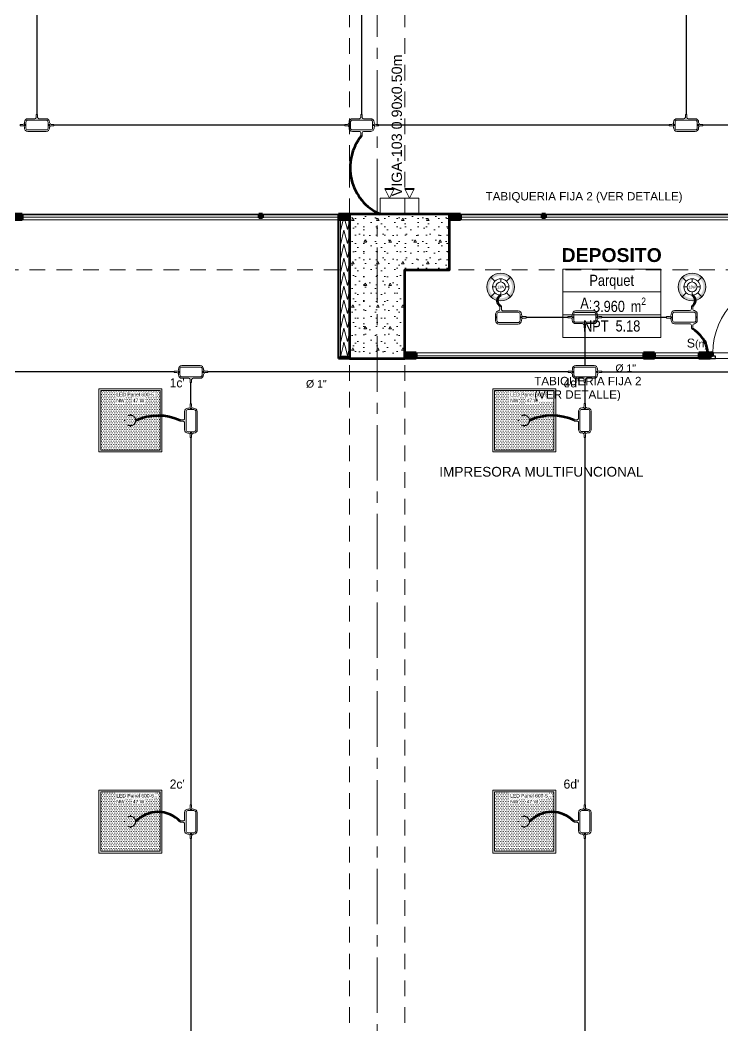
# Model space of a CAD drawing. Header units: inches. Extents: x -38 to 5698, y -33 to 92.
# Drawn here: x 105.6 to 111.94, y 10.08 to 19.15 of the extents above; entities that cross this region are included whole.
import ezdxf
from ezdxf.lldxf.tags import DXFTag

# ---------------------------------------------------------------- set-up
doc = ezdxf.new("R2010")
doc.units = ezdxf.units.IN
doc.header["$MEASUREMENT"] = 0
doc.set_wipeout_variables(frame=1)
for name, pattern in [('CONTINUA', [0]), ('DASHED', [0.75, 0.5, -0.25]), ('Hidden Line', [0.195611, 0.141111, -0.0545]), ('HIDDEN2', [0.1875, 0.125, -0.0625]), ('Punto & Raya', [0.65, 0.5, -0.075, 0, -0.075]), ('Rayas', [0.282222, 0.141111, -0.141111]), ('Wipeout_Contour', [1, 0, -1])]:
    doc.linetypes.add(name, pattern=pattern)
for name, color, linetype, lineweight in [('00 IE CKTO TOMAS', 111, 'Rayas', 18), ('00_IE_Luminarias', 6, 'Continuous', 30), ('01 IE LUM LED AD DN570C', 1, 'Continuous', 13), ('ALUMBRADO_CONDUIT', 30, 'CONDUIT1', 30), ('Bancas', 1, 'Continuous', 13), ('Cable Alumbrado', 150, 'Continuous', 30), ('CABLEADO EXT.', 3, 'PVCSUBT', 30), ('Luminarias', 5, 'Continuous', 20), ('pulsador', 4, 'Continuous', 40), ('Simb_Alumbrado', 140, 'CONTINUA', 30)]:
    doc.layers.add(name, color=color, linetype=linetype, lineweight=lineweight)
for name, color, linetype in [('02 _ ARQ _ ALB _ Ejes Generales', 7, 'Continuous'), ('02 _ ARQ _ ALB _ Muros Interiores', 7, 'Continuous'), ('02 _ ARQ _ ZON _ Espacio.3D', 7, 'Continuous'), ('08 _ STR _ EXT _ 06 Columnas', 7, 'Continuous'), ('08 _ STR _ EXT _ 09 Vigas', 7, 'Continuous'), ('1TEXT', 8, 'Continuous'), ('Acabado - Muros', 7, 'Continuous'), ('Estructura - 04 MURO', 7, 'Continuous'), ('Notas - Etiquetas', 251, 'Continuous')]:
    doc.layers.add(name, color=color, linetype=linetype)
doc.styles.add('Annotative', font='arial.ttf')
doc.styles.add('Arial', font='arial.ttf')
doc.styles.add('Estilo_Generado_4', font='swisse.ttf')
doc.styles.add('Estilo_Generado_8', font='arialbd.ttf')
doc.styles.add('Estilo_Generado_9', font='ARIALN.TTF')
doc.styles.add('{18b73a54-fa43-428c-adcb-c1c7bbdf2c84}', font='Simplex.shx')
tags = doc.linetypes.add('CONDUIT', pattern='A,1.5,-0.210535,["con",{18b73a54-fa43-428c-adcb-c1c7bbdf2c84},S=0.2,R=0,X=0,Y=-0.065594],-0.702384', length=2.412919).pattern_tags.tags
tags[6] = DXFTag(74, 10)
tags = doc.linetypes.add('CONDUIT1', pattern='A,1,-0.19772,["con",{18b73a54-fa43-428c-adcb-c1c7bbdf2c84},S=0.2,R=0,X=0,Y=-0.065594],-0.593642', length=1.791362).pattern_tags.tags
tags[6] = DXFTag(74, 10)
tags = doc.linetypes.add('PVCSUBT', pattern='A,0.6,-0.3,0.6,-0.075691,["PVC",Standard,S=0.2,R=0,X=0,Y=-0.093724],-0.621005', length=2.196696).pattern_tags.tags
tags[10] = DXFTag(74, 10)
pattern_1 = [(0, (92.500015, 3e-09), (0, 0.03), [])]

# ---------------------------------------------------------------- blocks, each defined once
blk = doc.blocks.new('*X49', base_point=(804.059, 0))
at = {"layer": 'Estructura - 04 MURO', "color": 9, "linetype": 'Continuous', "lineweight": 5}
for p, q in [((820.0512, 16.128), (820.0678, 16.1998)), ((820.0919, 16.1998), (820.0997, 16.1706)), ((820.1275, 16.1983), (820.1279, 16.1998)), ((820.049, 16.1361), (820.0512, 16.128))]:
    blk.add_line(p, q, dxfattribs=at)
blk = doc.blocks.new('*X50', base_point=(804.059, 0))
at = {"layer": 'Estructura - 04 MURO', "color": 9, "linetype": 'Continuous', "lineweight": 5}
for p, q in [((820.0997, 16.1706), (820.1112, 16.128)), ((820.1112, 16.128), (820.1275, 16.1983)), ((820.0785, 16.1198), (820.079, 16.1219)), ((820.079, 16.1219), (820.0796, 16.1198))]:
    blk.add_line(p, q, dxfattribs=at)
blk = doc.blocks.new('*X52', base_point=(804.059, 0))
at = {"layer": 'Estructura - 04 MURO', "color": 9, "linetype": 'Continuous', "lineweight": 5}
for p, q in [((820.0512, 17.262), (820.0716, 17.35)), ((820.0876, 17.35), (820.1112, 17.262)), ((820.1112, 17.262), (820.129, 17.3388)), ((820.049, 17.2701), (820.0512, 17.262)), ((820.0512, 17.136), (820.079, 17.2559)), ((820.079, 17.2559), (820.1112, 17.136)), ((820.049, 17.1441), (820.0512, 17.136)), ((820.1112, 17.136), (820.129, 17.2128)), ((820.0512, 17.01), (820.079, 17.1299)), ((820.079, 17.1299), (820.1112, 17.01)), ((820.1112, 17.01), (820.129, 17.0868)), ((820.049, 17.0181), (820.0512, 17.01)), ((820.0512, 16.884), (820.079, 17.0039)), ((820.079, 17.0039), (820.1112, 16.884)), ((820.1112, 16.884), (820.129, 16.9608)), ((820.049, 16.8921), (820.0512, 16.884)), ((820.0512, 16.758), (820.079, 16.8779)), ((820.079, 16.8779), (820.1112, 16.758)), ((820.1112, 16.758), (820.129, 16.8348)), ((820.049, 16.7661), (820.0512, 16.758)), ((820.0512, 16.632), (820.079, 16.7519)), ((820.079, 16.7519), (820.1112, 16.632)), ((820.1112, 16.632), (820.129, 16.7088)), ((820.049, 16.6401), (820.0512, 16.632)), ((820.0512, 16.506), (820.079, 16.6259)), ((820.079, 16.6259), (820.1112, 16.506)), ((820.049, 16.5141), (820.0512, 16.506)), ((820.1112, 16.506), (820.129, 16.5828)), ((820.0512, 16.38), (820.079, 16.4999)), ((820.079, 16.4999), (820.1112, 16.38)), ((820.1112, 16.38), (820.129, 16.4568)), ((820.049, 16.3881), (820.0512, 16.38)), ((820.0512, 16.254), (820.079, 16.3739)), ((820.079, 16.3739), (820.1112, 16.254)), ((820.1112, 16.254), (820.129, 16.3308)), ((820.049, 16.2621), (820.0512, 16.254)), ((820.0678, 16.1998), (820.079, 16.2479)), ((820.079, 16.2479), (820.0919, 16.1998)), ((820.1279, 16.1998), (820.129, 16.2048))]:
    blk.add_line(p, q, dxfattribs=at)
blk = doc.blocks.new('LUM DN570C')
at = {"layer": '01 IE LUM LED AD DN570C'}
h = blk.add_hatch(color=256, dxfattribs=at)
edge = h.paths.add_edge_path()
edge.add_arc((0, 0), 0.1344, 0, 360)
edge = h.paths.add_edge_path(flags=17)
edge.add_arc((0, 0), 0.1108, 0, 360)
for p, q in [((-0.0561, 0.0563), (-0.0949, 0.0952)), ((0.0561, 0.0563), (0.0949, 0.0952)), ((-0.0561, -0.0563), (-0.0949, -0.0952)), ((0.0561, -0.0563), (0.0949, -0.0952))]:
    blk.add_line(p, q, dxfattribs=at)
at = {"layer": '01 IE LUM LED AD DN570C', "ltscale": 0.4}
for p, q in [((-0.0487, 0), (-0.0795, 0)), ((0, 0.0487), (0, 0.0795)), ((0.0487, 0), (0.0795, 0)), ((0, -0.0487), (0, -0.0795))]:
    blk.add_line(p, q, dxfattribs=at)
at = {"layer": '01 IE LUM LED AD DN570C'}
for radius in [0.1344, 0.0795]:
    blk.add_circle((0, 0), radius, dxfattribs=at)
at = {"layer": '01 IE LUM LED AD DN570C', "ltscale": 0.4}
blk.add_circle((0, 0), 0.0487, dxfattribs=at)
at = {"color": 1, "linetype": 'ByBlock', "lineweight": 80, "insert": (-0.0353, 0.0117), "char_height": 0.025, "width": 0.622217, "attachment_point": 1}
blk.add_mtext('13W ', dxfattribs=at)
blk = doc.blocks.new('*U270')
at = {"layer": 'Luminarias', "linetype": 'DASHED', "lineweight": 0, "ltscale": 0.05}
blk.add_lwpolyline([(0, -0.0045), (0, 0.0045)], dxfattribs=at)
blk = doc.blocks.new('*U271')
at = {"color": 0, "linetype": 'ByBlock', "lineweight": -2, "transparency": 16777216}
for p, rotation in [((-0.05, 0), 90), ((0, -0.05), 180), ((0.05, 0), 269.9999999999999)]:
    blk.add_blockref('*U270', p, dxfattribs=dict(at, rotation=rotation))
blk.add_blockref('*U270', (0, 0.05), dxfattribs=at)
blk = doc.blocks.new('PANEL LED 50W')
at = {"layer": 'Luminarias'}
h = blk.add_hatch(dxfattribs=at)
h.set_pattern_fill('DOTS', color=4, scale=0.009097)
h.set_pattern_definition([(0, (0, -2e-14), (0.0072206, 0.01444116), [0, -0.01444116])])
h.paths.add_polyline_path([(-0.2574, -0.2574), (0.2574, -0.2574), (0.2574, 0.2574), (-0.2574, 0.2574)])
h.paths.add_polyline_path([(-0.1296, 0.0974), (0.1849, 0.0974), (0.1849, 0.2469), (-0.1296, 0.2469)], flags=24)
at = {"layer": 'Luminarias', "color": 4, "lineweight": 0}
for points in [[(-0.2729, 0.2729), (0.2729, 0.2729), (0.2729, -0.2729), (-0.2729, -0.2729)], [(-0.2574, -0.2574), (0.2574, -0.2574), (0.2574, 0.2574), (-0.2574, 0.2574)]]:
    blk.add_lwpolyline(points, close=True, dxfattribs=at)
at = {"layer": 'Luminarias', "color": 4, "linetype": 'DASHED', "lineweight": 0, "ltscale": 0.01}
blk.add_circle((0, 0), 0.0455, dxfattribs=at)
at = {"color": 4}
blk.add_blockref('*U271', (0, 0), dxfattribs=at)
at = {"layer": 'Luminarias', "color": 4, "insert": (-0.1218, 0.2392), "char_height": 0.030929, "width": 0.382855, "attachment_point": 1}
blk.add_mtext('{\\Ftxt|c0;LED Panel 600-5 - NW      47 W}', dxfattribs=at)
blk = doc.blocks.new('oval t')
at = {"layer": 'Simb_Alumbrado', "lineweight": 13}
blk.add_lwpolyline([(0.0141, 0.0102, -0.414214), (0.0041, 0.0202), (0.0041, 0.0416), (-0.0056, 0.0416), (-0.0056, 0.0202, -0.414214), (-0.0156, 0.0102), (-0.0659, 0.0102, 0.414214), (-0.0899, -0.0138), (-0.0899, -0.0183, -0.414214), (-0.1019, -0.0303), (-0.1213, -0.0303), (-0.1213, -0.04), (-0.1016, -0.04, -0.451917), (-0.0897, -0.0535, 0.451917), (-0.0659, -0.0805), (0.0659, -0.0805, 0.414214), (0.0899, -0.0566), (0.0899, -0.0512, -0.398753), (0.1019, -0.0401), (0.1213, -0.0401), (0.1213, -0.0304), (0.1019, -0.0304, -0.368669), (0.0899, -0.0176), (0.0899, -0.0138, 0.414214), (0.0659, 0.0102), (0.0141, 0.0102)], format="xyb", dxfattribs=at)
blk.add_lwpolyline([(-0.0659, 0), (0.0659, 0, -0.414214), (0.0797, -0.0138), (0.0797, -0.0566, -0.414214), (0.0659, -0.0703), (-0.0659, -0.0703, -0.414214), (-0.0797, -0.0566), (-0.0797, -0.0138, -0.414214)], format="xyb", close=True, dxfattribs=at)
for points in [[(-0.0911, -0.0352), (-0.0828, -0.0352)], [(-0.0869, -0.031), (-0.0869, -0.0394)], [(0.0837, -0.0352), (0.0921, -0.0352)], [(0.0879, -0.031), (0.0879, -0.0394)]]:
    blk.add_lwpolyline(points, dxfattribs=at)
for centre in [(-0.0869, -0.0352), (0.0879, -0.0352)]:
    blk.add_circle(centre, 0.00419, dxfattribs=at)
blk = doc.blocks.new('CAJA OVAL TIPO L')
at = {"layer": 'Simb_Alumbrado', "lineweight": 13}
blk.add_lwpolyline([(-0.0491, -0.079), (-0.0491, -0.0343, -0.380413), (-0.0258, -0.0088), (-0.0258, -0.0088, 0.341426), (-0.0164, 0.0033), (-0.0164, 0.0236), (-0.0063, 0.0236), (-0.0063, 0.0033, 0.414214), (0.0063, -0.0092), (0.1138, -0.0092, -0.414214), (0.1388, -0.0343), (0.1388, -0.0382, 0.414214), (0.1513, -0.0508), (0.1716, -0.0508), (0.1716, -0.0609), (0.1513, -0.0609, 0.414214), (0.1388, -0.0734), (0.1388, -0.079, -0.414214), (0.1138, -0.104), (-0.0241, -0.104, -0.414214), (-0.0491, -0.079, 0.414214)], format="xyb", dxfattribs=at)
for points in [[(-0.0483, -0.0558), (-0.0395, -0.0558)], [(-0.0439, -0.0514), (-0.0439, -0.0602)], [(0.1323, -0.0558), (0.1411, -0.0558)], [(0.1367, -0.0514), (0.1367, -0.0602)]]:
    blk.add_lwpolyline(points, dxfattribs=at)
blk.add_lwpolyline([(-0.0241, -0.0199), (0.1138, -0.0199, -0.414214), (0.1282, -0.0343), (0.1282, -0.079, -0.414214), (0.1138, -0.0934), (-0.0241, -0.0934, -0.414214), (-0.0384, -0.079), (-0.0384, -0.0343, -0.414214)], format="xyb", close=True, dxfattribs=at)
for centre in [(-0.0439, -0.0558), (0.1367, -0.0558)]:
    blk.add_circle(centre, 0.00438, dxfattribs=at)
blk = doc.blocks.new('ii3t')
at = {"layer": 'Simb_Alumbrado', "lineweight": 5}
h = blk.add_hatch(color=3, dxfattribs=at)
edge = h.paths.add_edge_path()
edge.add_arc((0, 0), 0.0164, 0, 360)
blk.add_circle((0, 0), 0.0164, dxfattribs=at)
blk = doc.blocks.new('CAJA CONDULET TIPO T.')
at = {"layer": 'Simb_Alumbrado', "lineweight": 13}
for p, q in [((76.2197, -3.9044), (76.2197, -3.8841)), ((76.2197, -3.8841), (76.2299, -3.8841)), ((76.2299, -3.8841), (76.2299, -3.9044)), ((76.1782, -4.0495), (76.1782, -3.942)), ((76.2032, -3.9169), (76.2072, -3.9169)), ((76.2424, -3.9169), (76.2479, -3.9169)), ((76.273, -3.942), (76.273, -4.0495)), ((76.1454, -4.0721), (76.1454, -4.062)), ((76.1454, -4.062), (76.1656, -4.062)), ((76.1656, -4.0721), (76.1454, -4.0721)), ((76.1782, -4.0847), (76.1782, -4.0847)), ((76.2479, -4.1048), (76.2032, -4.1048)), ((76.3058, -4.062), (76.2855, -4.062)), ((76.2855, -4.0721), (76.3058, -4.0721)), ((76.3058, -4.0721), (76.3058, -4.062))]:
    blk.add_line(p, q, dxfattribs=at)
blk.add_lwpolyline([(76.1888, -4.0798), (76.1888, -3.942, -0.414214), (76.2032, -3.9276), (76.2479, -3.9276, -0.414214), (76.2623, -3.942), (76.2623, -4.0798, -0.414214), (76.2479, -4.0942), (76.2032, -4.0942, -0.414214)], format="xyb", close=True, dxfattribs=at)
for points in [[(76.2204, -3.919), (76.2292, -3.919)], [(76.2248, -3.9234), (76.2248, -3.9146)], [(76.2204, -4.0996), (76.2292, -4.0996)], [(76.2248, -4.104), (76.2248, -4.0952)]]:
    blk.add_lwpolyline(points, dxfattribs=at)
for centre in [(76.2248, -3.919), (76.2248, -4.0996)]:
    blk.add_circle(centre, 0.00438, dxfattribs=at)
for centre, radius, start, end in [((76.2072, -3.9044), 0.0125, 270, 0), ((76.2424, -3.9044), 0.0125, 180, 270), ((76.2032, -3.942), 0.0251, 90, 180), ((76.2479, -3.942), 0.0251, 0, 90), ((76.1656, -4.0495), 0.0125, 270, 0), ((76.1656, -4.0847), 0.0125, 360, 90), ((76.2037, -4.0785), 0.0263, 193.44337, 268.89735), ((76.2474, -4.0785), 0.0263, 271.10265, 346.55663), ((76.2855, -4.0495), 0.0125, 180, 270), ((76.2855, -4.0847), 0.0125, 90, 180)]:
    blk.add_arc(centre, radius, start, end, dxfattribs=at)
blk = doc.blocks.new('luz de emergencia')
at = {"color": 5, "lineweight": 40}
for p, q in [((164.1493, 48.9365, -0.0001), (164.2333, 48.9365, -0.0001)), ((164.3313, 48.9365, -0.0001), (164.4153, 48.9365, -0.0001))]:
    blk.add_line(p, q, dxfattribs=at)
at = {"layer": '00_IE_Luminarias', "color": 5, "linetype": 'Continuous', "lineweight": 13}
for p, q in [((164.1913, 49.0205, -0.0001), (164.1493, 48.9365, -0.0001)), ((164.2333, 48.9365, -0.0001), (164.1913, 49.0205, -0.0001)), ((164.3733, 49.0205, -0.0001), (164.3313, 48.9365, -0.0001)), ((164.4153, 48.9365, -0.0001), (164.3733, 49.0205, -0.0001))]:
    blk.add_line(p, q, dxfattribs=at)
at = {"layer": '00_IE_Luminarias', "color": 5, "linetype": 'Continuous', "lineweight": 13, "elevation": -0.0001}
blk.add_lwpolyline([(164.4573, 49.0205), (164.1073, 49.0205), (164.1073, 49.1666), (164.4573, 49.1665)], close=True, dxfattribs=at)
blk = doc.blocks.new('CAJA CONDULET TIPO X')
at = {"layer": 'Simb_Alumbrado', "lineweight": 13}
for p, q in [((78.5283, -4.1616), (78.5283, -4.1519)), ((78.5283, -4.1519), (78.5497, -4.1519)), ((78.5497, -4.1616), (78.5283, -4.1616))]:
    blk.add_line(p, q, dxfattribs=at)
for points in [[(78.6505, -4.1716, -0.414214), (78.6605, -4.1616), (78.6819, -4.1616), (78.6819, -4.1519), (78.6605, -4.1519, -0.414214), (78.6505, -4.1419), (78.6505, -4.0916, 0.414214), (78.6265, -4.0677), (78.6219, -4.0677, -0.414214), (78.6099, -4.0557), (78.6099, -4.0363), (78.6002, -4.0363), (78.6002, -4.056, -0.451917), (78.5867, -4.0678, 0.451917), (78.5597, -4.0916), (78.5597, -4.1419)], [(78.5597, -4.1716), (78.5597, -4.2235, 0.414214), (78.5837, -4.2475), (78.589, -4.2475, -0.334232), (78.6002, -4.2595), (78.6002, -4.2789), (78.6099, -4.2789), (78.6099, -4.2595, -0.455912), (78.6227, -4.2475), (78.6265, -4.2475, 0.414214), (78.6505, -4.2235), (78.6505, -4.1716)]]:
    blk.add_lwpolyline(points, format="xyb", dxfattribs=at)
blk.add_lwpolyline([(78.6403, -4.0916), (78.6403, -4.2235, -0.414214), (78.6265, -4.2373), (78.5837, -4.2373, -0.414214), (78.5699, -4.2235), (78.5699, -4.0916, -0.414214), (78.5837, -4.0779), (78.6265, -4.0779, -0.414214)], format="xyb", close=True, dxfattribs=at)
for points in [[(78.6093, -4.0706), (78.6009, -4.0706)], [(78.6051, -4.0664), (78.6051, -4.0748)], [(78.6093, -4.2454), (78.6009, -4.2454)], [(78.6051, -4.2412), (78.6051, -4.2496)]]:
    blk.add_lwpolyline(points, dxfattribs=at)
for centre in [(78.6051, -4.0706), (78.6051, -4.2454)]:
    blk.add_circle(centre, 0.00419, dxfattribs=at)
for centre, start, end in [((78.5497, -4.1419), 270, 0), ((78.5497, -4.1716), 0, 90)]:
    blk.add_arc(centre, 0.01, start, end, dxfattribs=at)

msp = doc.modelspace()

# ---------------------------------------------------------------- hatches: boundary and pattern name
at = {"layer": 'Estructura - 04 MURO', "linetype": 'Continuous', "lineweight": 9}
for points in [[(108.49, 16.1198), (108.47, 16.1198), (108.47, 16.0998)], [(108.49, 16.1198), (108.47, 16.0998), (108.49, 16.0998)], [(108.49, 16.0998), (108.57, 16.0998), (108.57, 16.1198), (108.49, 16.1198)]]:
    msp.add_hatch(color=252, dxfattribs=at).paths.add_polyline_path(points)

# ---------------------------------------------------------------- linework, layer by layer
at = {"layer": '02 _ ARQ _ ALB _ Ejes Generales', "color": 251, "linetype": 'Punto & Raya', "lineweight": 13}
msp.add_line((108.82, 45.9), (108.82, 2.05), dxfattribs=at)
at = {"layer": '02 _ ARQ _ ALB _ Muros Interiores', "color": 165, "linetype": 'Continuous', "lineweight": 25}
for p, q in [((111.845, 16.1498), (111.82, 16.1498)), ((111.82, 16.1498), (111.82, 16.0998)), ((111.845, 16.1198), (111.845, 16.1498)), ((111.82, 16.0998), (111.87, 16.0998)), ((111.87, 16.1198), (111.845, 16.1198)), ((111.87, 16.0998), (111.87, 16.1198))]:
    msp.add_line(p, q, dxfattribs=at)
at = {"layer": '02 _ ARQ _ ALB _ Muros Interiores', "color": 7, "linetype": 'Continuous', "lineweight": 80}
msp.add_line((111.82, 16.0998), (111.82, 16.1498), dxfattribs=at)
at = {"layer": '02 _ ARQ _ ALB _ Muros Interiores', "color": 175, "linetype": 'Continuous', "lineweight": 15}
msp.add_arc((112.495, 16.1498), 0.65, 90, 180, dxfattribs=at)
at = {"layer": '02 _ ARQ _ ZON _ Espacio.3D', "color": 252, "linetype": 'Continuous', "lineweight": 13}
for p, q in [((111.375, 16.9061), (110.4916, 16.9061)), ((110.4916, 16.9061), (110.4916, 16.2885)), ((111.375, 16.2885), (111.375, 16.9061)), ((111.375, 16.7002), (110.4916, 16.7002)), ((110.4916, 16.4943), (111.375, 16.4943)), ((110.4916, 16.2885), (111.375, 16.2885))]:
    msp.add_line(p, q, dxfattribs=at)
at = {"layer": '02 _ ARQ _ ZON _ Espacio.3D', "color": 254, "linetype": 'Continuous', "lineweight": 0, "flags": 128}
msp.add_lwpolyline([(100.8201, 17.4), (112.52, 17.4), (112.52, 29.6999), (100.82, 29.7), (100.82, 27.9653), (102.07, 27.9653), (102.07, 27.7902), (100.82, 27.7902)], close=True, dxfattribs=at)
msp.add_lwpolyline([(112.57, 17.4), (112.57, 16.0999), (108.57, 16.0998), (108.57, 17.35), (104.8201, 17.35), (104.8201, 6.45), (117.6487, 6.4499), (117.6487, 7.7), (117.7931, 7.7), (117.793, 6.45), (122.1232, 6.45), (122.1232, 7.7), (122.57, 7.7), (122.57, 17.4)], dxfattribs=at)
at = {"layer": '02 _ ARQ _ ZON _ Espacio.3D', "color": 9, "linetype": 'Continuous', "lineweight": 5, "flags": 128}
msp.add_lwpolyline([(109.47, 16.9001), (109.07, 16.9), (109.0699, 16.1499), (112.52, 16.1499), (112.52, 17.35), (109.47, 17.35)], close=True, dxfattribs=at)
at = {"layer": '08 _ STR _ EXT _ 09 Vigas', "color": 251, "linetype": 'Hidden Line', "lineweight": 13}
for p, q in [((108.57, 17.4), (108.57, 29.7)), ((109.07, 17.4), (109.07, 29.7)), ((102.07, 16.9), (108.57, 16.9)), ((108.57, 7.7), (108.57, 16.9)), ((109.07, 16.9), (115.57, 16.9)), ((109.07, 7.7), (109.07, 16.9))]:
    msp.add_line(p, q, dxfattribs=at)
at = {"layer": 'Acabado - Muros', "color": 7, "linetype": 'Continuous', "lineweight": 60}
for p, q in [((108.57, 17.4), (108.57, 17.35)), ((109.47, 17.4), (109.47, 17.35)), ((109.07, 16.1498), (109.07, 16.0998)), ((111.82, 16.1498), (111.82, 16.0998))]:
    msp.add_line(p, q, dxfattribs=at)
at = {"layer": 'ALUMBRADO_CONDUIT', "color": 30, "lineweight": 30, "ltscale": 0.4, "true_color": 0xf26722}
for p, q in [((105.7521, 19.2969), (105.7521, 18.3004)), ((108.6775, 19.2969), (108.6775, 18.3004)), ((111.603, 19.2969), (111.603, 18.3004)), ((108.5264, 18.2041), (105.9052, 18.2041)), ((111.4519, 18.2041), (108.8306, 18.2041)), ((112.2558, 18.2041), (111.7561, 18.2041)), ((110.162, 16.471), (110.5386, 16.471)), ((110.8429, 16.471), (111.4281, 16.471)), ((106.9897, 15.9784), (103.4399, 15.9784)), ((110.5396, 15.9784), (107.2939, 15.9784)), ((110.8438, 15.9785), (114.0896, 15.9785)), ((107.1408, 15.6911), (107.1408, 15.8821)), ((110.6908, 15.8821), (110.6907, 15.6929)), ((107.1407, 15.3869), (107.1407, 12.0762)), ((110.6907, 15.3887), (110.6907, 12.0762)), ((107.1408, 11.772), (107.1408, 8.4603)), ((110.6908, 11.772), (110.6908, 8.5378))]:
    msp.add_line(p, q, dxfattribs=at)
at = {"layer": 'CABLEADO EXT.', "color": 3, "lineweight": 80}
for centre, radius, start, end in [((109.0363, 17.819), 0.4606, 141.16283, 245.46002), ((109.9564, 16.6208), 0.0556, 115.45713, 244.54287), ((111.6352, 16.6218), 0.054, 294.39871, 65.60129), ((106.8444, 15.1001), 0.4839, 65.56423, 114.65355), ((110.3943, 15.1019), 0.4839, 65.56423, 114.65355), ((106.8435, 11.7378), 0.2747, 42.972, 137.028), ((110.3934, 11.7378), 0.2747, 42.972, 137.028)]:
    msp.add_arc(centre, radius, start, end, dxfattribs=at)
at = {"layer": 'Estructura - 04 MURO', "color": 143, "linetype": 'Continuous', "lineweight": 5}
for p in [(108.49, 16.1198), (108.57, 16.1198)]:
    msp.add_line(p, (108.57, 16.1198), dxfattribs=at)
at = {"layer": 'Estructura - 04 MURO', "color": 143, "linetype": 'Continuous', "lineweight": 5, "flags": 128}
for points in [[(108.57, 16.1998), (108.57, 17.35)], [(108.57, 16.1198), (108.57, 16.1998)]]:
    msp.add_lwpolyline(points, dxfattribs=at)
at = {"layer": 'Estructura - 04 MURO', "color": 7, "linetype": 'Continuous', "lineweight": 40, "flags": 128}
msp.add_lwpolyline([(108.47, 16.0998), (108.57, 16.0998)], dxfattribs=at)

# ---------------------------------------------------------------- block references
at = {"xscale": 1.253906979044094, "yscale": 1.253906979044094, "zscale": 1.253906979044094}
for name, p, rotation in [('CAJA CONDULET TIPO X', (103.4653, -80.3594), 89.99999999999997), ('CAJA CONDULET TIPO T.', (106.5578, -79.1078), 89.99999999999999)]:
    msp.add_blockref(name, p, dxfattribs=dict(at, rotation=rotation))
at = {"layer": '01 IE LUM LED AD DN570C', "color": 1, "lineweight": 5, "xscale": 0.9263905751172247, "yscale": 0.9263905751172247, "zscale": 0.9263905751172247}
for p in [(109.9325, 16.7446), (111.6575, 16.7446)]:
    msp.add_blockref('LUM DN570C', p, dxfattribs=at)
at = {"layer": 'ALUMBRADO_CONDUIT', "linetype": 'CONDUIT', "lineweight": 30, "xscale": 1.253906979044094, "yscale": 1.253906979044094, "zscale": 1.253906979044094}
msp.add_blockref('CAJA OVAL TIPO L', (109.9467, 16.541), dxfattribs=at)
at = {"layer": 'ALUMBRADO_CONDUIT', "xscale": 1.041283452965173, "yscale": 1.041283452965173, "zscale": 1.041283452965173}
for p in [(106.5951, 15.5418), (110.1451, 15.5418), (106.5951, 11.9251), (110.1451, 11.9251)]:
    msp.add_blockref('PANEL LED 50W', p, dxfattribs=at)
at = {"layer": 'Bancas', "color": 252, "true_color": 0x939598, "xscale": 1.253906979044094, "yscale": 1.253906979044094, "zscale": 1.253906979044094}
for p in [(105.7531, 18.2482), (111.604, 18.2482)]:
    msp.add_blockref('oval t', p, dxfattribs=at)
at = {"layer": 'Bancas', "color": 252, "true_color": 0x939598, "xscale": -1.253906979044094, "yscale": 1.253906979044094, "zscale": 1.253906979044094}
for p, rotation in [((110.6908, 16.4269), 180), ((107.1418, 15.9343), 180), ((110.6917, 15.9343), 180), ((107.0967, 15.539), 90), ((110.6467, 15.5408), 90), ((107.0966, 11.9241), 90), ((110.6466, 11.9241), 90)]:
    msp.add_blockref('oval t', p, dxfattribs=dict(at, rotation=rotation))
at = {"layer": 'Cable Alumbrado', "lineweight": 0, "xscale": 1.404578189384958, "yscale": 1.404578189384958, "zscale": 1.404578189384958}
msp.add_blockref('ii3t', (111.8292, 16.1392), dxfattribs=at)
at = {"layer": 'Estructura - 04 MURO', "color": 7, "lineweight": 80}
for name in ['*X49', '*X50']:
    msp.add_blockref(name, (92.5, 0), dxfattribs=at)
at = {"layer": 'pulsador', "color": 4, "lineweight": 40, "xscale": -1, "rotation": 179.9990839526639}
msp.add_blockref('luz de emergencia', (-55.2615, 66.5692, 0.0001), dxfattribs=at)

# ---------------------------------------------------------------- texts
at = {"layer": '00_IE_Luminarias', "color": 6, "linetype": 'HIDDEN2'}
for s, p in [("1c'", (106.949, 15.8391)), ("4d'", (110.499, 15.8391)), ("2c'", (106.949, 12.2224)), ("6d'", (110.499, 12.2224))]:
    msp.add_text(s, height=0.08174, dxfattribs=at).set_placement(p)
at = {"layer": '02 _ ARQ _ ZON _ Espacio.3D', "color": 252, "lineweight": 25, "attachment_point": 2}
for s, insert, char_height, style in [('\\A1;{\\pqc;\\pt0;\\fArial|b1|i0|c0|p34;DEPOSITO}', (110.9333, 17.0945), 0.125, 'Estilo_Generado_8'), ('\\A1;{\\pqc;\\pt0;\\fArial Narrow|b0|i0|c0|p34;Parquet}', (110.9333, 16.8542), 0.1, 'Estilo_Generado_9'), ('\\A1;{\\pqc;\\pt0;\\fArial Narrow|b0|i0|c0|p34;A: }', (110.7042, 16.6484), 0.1, 'Estilo_Generado_9'), ('\\A1;{\\pqc;\\pt0,0.3;\\fArial Narrow|b0|i0|c0|p34;3.960\\fArial Narrow|b0|i0|c0|p34;\\A1{\\H.66x;\\S^  ;}\\fArial Narrow|b0|i0|c0|p34; m\\fArial Narrow|b0|i0|c0|p34;\\A1{\\H.66x;\\S2^  ;}}', (111.0039, 16.6488), 0.1, 'Estilo_Generado_9'), ('\\A1;{\\pqc;\\pt0;\\fArial Narrow|b0|i0|c0|p34;NPT  5.18}', (110.9333, 16.4429), 0.1, 'Estilo_Generado_9')]:
    msp.add_mtext(s, dxfattribs=dict(at, insert=insert, char_height=char_height, style=style))
at = {"layer": '1TEXT', "color": 50, "linetype": 'Continuous', "style": 'Arial'}
for p in [(110.966, 15.9785), (108.1776, 15.8374)]:
    msp.add_text('%%C 1"', height=0.06788, rotation=0, dxfattribs=at).set_placement(p)
at = {"layer": 'Notas - Etiquetas', "color": 8, "linetype": 'Continuous', "lineweight": 13, "insert": (109.0435, 17.5616), "char_height": 0.0925, "attachment_point": 7, "rotation": 90, "style": 'Estilo_Generado_4'}
msp.add_mtext('\\A1;{\\pql;\\fSwis721 Ex BT|b0|i0|c0|p34;VIGA-103\\fSwis721 Ex BT|b0|i0|c0|p34; \\fSwis721 Ex BT|b0|i0|c0|p34;0.90\\fSwis721 Ex BT|b0|i0|c0|p34;x\\fSwis721 Ex BT|b0|i0|c0|p34;0.50\\fSwis721 Ex BT|b0|i0|c0|p34;m}', dxfattribs=at)
at = {"layer": 'Notas - Etiquetas', "color": 8, "linetype": 'Continuous', "lineweight": 13, "insert": (109.7965, 17.5507), "char_height": 0.075, "attachment_point": 4, "style": 'Estilo_Generado_4'}
msp.add_mtext('\\A1;{\\pql;\\fSwis721 Ex BT|b0|i0|c0|p34;TABIQUERIA FIJA 2 (VER DETALLE)\\fSwis721 Ex BT|b0|i0|c0|p34; }', dxfattribs=at)
at = {"layer": 'Notas - Etiquetas', "color": 8, "linetype": 'Continuous', "lineweight": 13, "insert": (110.2352, 15.8246), "char_height": 0.075, "width": 0.997282, "attachment_point": 4, "rotation": 0.00004, "line_spacing_factor": 0.969465, "style": 'Estilo_Generado_4'}
msp.add_mtext('\\A1;{\\pql;\\fSwis721 Ex BT|b0|i0|c0|p34;TABIQUERIA FIJA 2 (VER DETALLE)\\fSwis721 Ex BT|b0|i0|c0|p34; }', dxfattribs=at)
at = {"layer": 'Notas - Etiquetas', "color": 8, "linetype": 'Continuous', "lineweight": 35, "insert": (109.3793, 15.0782), "char_height": 0.0875, "attachment_point": 4, "style": 'Estilo_Generado_4'}
msp.add_mtext('\\A1;{\\pql;\\fSwis721 Ex BT|b0|i0|c0|p34;IMPRESORA MULTIFUNCIONAL}', dxfattribs=at)

# ---------------------------------------------------------------- next in the draw order: wipeouts: each hides what was drawn before it
at = {"color": 254, "linetype": 'Wipeout_Contour', "lineweight": 0, "ltscale": 4911.756317}
msp.add_wipeout([(107.7535, 17.4), (105.62, 17.4), (105.62, 17.35), (107.77, 17.35), (107.77, 17.367), (107.7535, 17.367)], dxfattribs=at).dxf.layer = 'Acabado - Muros'
at = {"color": 254, "linetype": 'Wipeout_Contour', "lineweight": 0, "ltscale": 4937.685961}
msp.add_wipeout([(110.32, 17.367), (110.32, 17.35), (112.47, 17.35), (112.47, 17.4), (110.3365, 17.4), (110.3365, 17.367)], dxfattribs=at).dxf.layer = 'Acabado - Muros'
at = {"color": 254, "linetype": 'Wipeout_Contour', "lineweight": 0, "ltscale": 3287.649359}
msp.add_wipeout([(111.22, 16.1498), (109.17, 16.1498), (109.17, 16.0998), (111.22, 16.0998)], dxfattribs=at).dxf.layer = 'Acabado - Muros'
at = {"color": 254, "linetype": 'Wipeout_Contour', "lineweight": 0, "ltscale": 3292.948409}
msp.add_wipeout([(111.32, 16.1498), (111.32, 16.0998), (111.72, 16.0998), (111.72, 16.1498)], dxfattribs=at).dxf.layer = 'Acabado - Muros'

# ---------------------------------------------------------------- next in the draw order: linework, layer by layer
at = {"layer": 'Acabado - Muros', "color": 251, "linetype": 'Continuous', "lineweight": 13, "flags": 128}
for points in [[(111.22, 16.1498), (109.17, 16.1498)], [(111.72, 16.1498), (111.32, 16.1498)], [(111.22, 16.0998), (109.17, 16.0998)], [(111.72, 16.0998), (111.32, 16.0998)]]:
    msp.add_lwpolyline(points, dxfattribs=at)

# ---------------------------------------------------------------- next in the draw order: texts
at = {"layer": '00 IE CKTO TOMAS', "insert": (111.6098, 16.1785), "char_height": 0.08, "width": 0.768045, "attachment_point": 7, "style": 'Annotative'}
msp.add_mtext('S{\\H0.84375x;(n)}', dxfattribs=at)

# ---------------------------------------------------------------- next in the draw order: wipeouts: each hides what was drawn before it
at = {"color": 254, "linetype": 'Wipeout_Contour', "lineweight": 0, "ltscale": 4919.458146}
msp.add_wipeout([(107.7865, 17.367), (107.77, 17.367), (107.77, 17.35), (108.47, 17.35), (108.47, 17.4), (107.7865, 17.4)], dxfattribs=at).dxf.layer = 'Acabado - Muros'
at = {"color": 254, "linetype": 'Wipeout_Contour', "lineweight": 0, "ltscale": 4929.881045}
msp.add_wipeout([(109.57, 17.35), (110.32, 17.35), (110.32, 17.367), (110.3035, 17.367), (110.3035, 17.4), (109.57, 17.4)], dxfattribs=at).dxf.layer = 'Acabado - Muros'

# ---------------------------------------------------------------- next in the draw order: linework, layer by layer
at = {"layer": 'Acabado - Muros', "color": 251, "linetype": 'Continuous', "lineweight": 13, "flags": 128}
for points in [[(105.62, 17.4), (107.7535, 17.4)], [(105.62, 17.35), (108.47, 17.35)], [(107.7865, 17.4), (108.47, 17.4)], [(109.57, 17.4), (110.3035, 17.4)], [(109.57, 17.35), (112.47, 17.35)], [(110.3365, 17.4), (112.47, 17.4)]]:
    msp.add_lwpolyline(points, dxfattribs=at)

# ---------------------------------------------------------------- next in the draw order: wipeouts: each hides what was drawn before it
at = {"color": 254, "linetype": 'Wipeout_Contour', "lineweight": 0, "ltscale": 3287.648573}
msp.add_wipeout([(109.17, 16.1048), (111.22, 16.1048), (111.22, 16.1248), (109.17, 16.1248)], dxfattribs=at).dxf.layer = 'Acabado - Muros'
at = {"color": 254, "linetype": 'Wipeout_Contour', "lineweight": 0, "ltscale": 3292.947625}
msp.add_wipeout([(111.32, 16.1048), (111.72, 16.1048), (111.72, 16.1248), (111.32, 16.1248)], dxfattribs=at).dxf.layer = 'Acabado - Muros'

# ---------------------------------------------------------------- next in the draw order: hatches: boundary and pattern name
at = {"layer": '08 _ STR _ EXT _ 06 Columnas', "linetype": 'Continuous', "lineweight": 9}
h = msp.add_hatch(dxfattribs=at)
h.set_pattern_fill('HORMIGÓN_EN_MASA_0002', style=0, pattern_type=2)
h.set_pattern_definition([(0, (92.5, 3e-09), (0, 0.3897114), [0.024375, -0.200625]), (0, (92.6125, 0.19486), (0, 0.3897114), [0.024375, -0.200625]), (60, (92.5, 3e-09), (-0.3375, 0.194856), [0.024375, -0.200625]), (60, (92.725, 3e-09), (-0.3375, 0.194856), [0.024375, -0.200625]), (120, (92.5244, 3e-09), (0.3375, 0.194856), [0.024375, -0.200625]), (120, (92.7494, 3e-09), (0.3375, 0.194856), [0.024375, -0.200625]), (0, (92.500015, 0.0375), (0, 0.075), [0, -0.075, 0, -0.1125]), (45, (92.537515, 0.0375), (-0.053033, 0.053033), [0, -0.05625, 0, -0.09375])])
h.paths.add_polyline_path([(109.47, 17.4), (108.57, 17.4), (108.57, 16.0998), (109.07, 16.0999), (109.07, 16.9), (109.47, 16.9001)])
at = {"layer": 'Acabado - Muros', "linetype": 'Continuous', "lineweight": 0}
for points in [[(109.17, 16.0998), (109.17, 16.1498), (109.07, 16.1498), (109.07, 16.0998)], [(111.22, 16.1498), (111.22, 16.0998), (111.32, 16.0998), (111.32, 16.1498)], [(111.72, 16.0998), (111.82, 16.0998), (111.82, 16.1498), (111.72, 16.1498)]]:
    msp.add_hatch(color=254, dxfattribs=at).paths.add_polyline_path(points)
h = msp.add_hatch(dxfattribs=at)
h.set_pattern_fill('CONTRACHAPADO_0002', color=254, style=0, pattern_type=2)
h.set_pattern_definition(pattern_1)
h.paths.add_polyline_path([(109.17, 16.1048), (111.22, 16.1048), (111.22, 16.1248), (109.17, 16.1248)])
h = msp.add_hatch(dxfattribs=at)
h.set_pattern_fill('CONTRACHAPADO_0002', color=254, style=0, pattern_type=2)
h.set_pattern_definition(pattern_1)
h.paths.add_polyline_path([(111.32, 16.1048), (111.72, 16.1048), (111.72, 16.1248), (111.32, 16.1248)])

# ---------------------------------------------------------------- next in the draw order: linework, layer by layer
at = {"layer": '08 _ STR _ EXT _ 06 Columnas', "color": 7, "linetype": 'Continuous', "lineweight": 80, "flags": 128}
msp.add_lwpolyline([(109.47, 17.4), (108.57, 17.4), (108.57, 16.0998), (109.07, 16.0999), (109.07, 16.9), (109.47, 16.9001)], close=True, dxfattribs=at)
at = {"layer": 'Acabado - Muros', "color": 7, "linetype": 'Continuous', "lineweight": 60}
for p, q in [((109.17, 16.1498), (109.07, 16.1498)), ((109.17, 16.1498), (109.17, 16.0998)), ((111.22, 16.1498), (111.22, 16.0998)), ((111.32, 16.1498), (111.22, 16.1498)), ((111.32, 16.1498), (111.32, 16.0998)), ((111.82, 16.1498), (111.72, 16.1498)), ((111.72, 16.1498), (111.72, 16.0998)), ((109.17, 16.0998), (109.07, 16.0998)), ((111.32, 16.0998), (111.22, 16.0998)), ((111.82, 16.0998), (111.72, 16.0998))]:
    msp.add_line(p, q, dxfattribs=at)
at = {"layer": 'Acabado - Muros', "color": 7, "linetype": 'Continuous', "lineweight": 13, "flags": 128}
for points in [[(109.17, 16.1048), (109.17, 16.1248), (111.22, 16.1248), (111.22, 16.1048)], [(111.32, 16.1048), (111.32, 16.1248), (111.72, 16.1248), (111.72, 16.1048)]]:
    msp.add_lwpolyline(points, close=True, dxfattribs=at)
at = {"layer": 'ALUMBRADO_CONDUIT', "color": 30, "lineweight": 30, "ltscale": 0.4, "true_color": 0xf26722}
msp.add_line((110.6908, 16.3747), (110.6908, 16.0353), dxfattribs=at)
at = {"layer": 'CABLEADO EXT.', "color": 3, "lineweight": 80}
msp.add_arc((111.5108, 16.1194), 0.2916, 7.61032, 59.79773, dxfattribs=at)

# ---------------------------------------------------------------- next in the draw order: wipeouts: each hides what was drawn before it
at = {"color": 254, "linetype": 'Wipeout_Contour', "lineweight": 0, "ltscale": 3273.722245}
msp.add_wipeout([(107.7535, 17.395), (105.62, 17.395), (105.62, 17.375), (107.7535, 17.375)], dxfattribs=at).dxf.layer = 'Acabado - Muros'
at = {"color": 254, "linetype": 'Wipeout_Contour', "lineweight": 0, "ltscale": 3292.584093}
msp.add_wipeout([(112.47, 17.395), (110.3365, 17.395), (110.3365, 17.375), (112.47, 17.375)], dxfattribs=at).dxf.layer = 'Acabado - Muros'

# ---------------------------------------------------------------- next in the draw order: hatches: boundary and pattern name
at = {"layer": 'Acabado - Muros', "linetype": 'Continuous', "lineweight": 0}
msp.add_hatch(color=254, dxfattribs=at).paths.add_polyline_path([(105.62, 17.35), (105.62, 17.4), (105.52, 17.4), (105.52, 17.35)])

# ---------------------------------------------------------------- next in the draw order: linework, layer by layer
at = {"layer": 'Acabado - Muros', "color": 7, "linetype": 'Continuous', "lineweight": 60}
for p, q in [((105.62, 17.4), (105.52, 17.4)), ((105.62, 17.35), (105.52, 17.35)), ((105.62, 17.4), (105.62, 17.35))]:
    msp.add_line(p, q, dxfattribs=at)
at = {"layer": 'Acabado - Muros', "color": 7, "linetype": 'Continuous', "lineweight": 13, "flags": 128}
for points in [[(107.7535, 17.395), (107.7535, 17.375), (105.62, 17.375), (105.62, 17.395)], [(112.47, 17.395), (112.47, 17.375), (110.3365, 17.375), (110.3365, 17.395)]]:
    msp.add_lwpolyline(points, close=True, dxfattribs=at)

# ---------------------------------------------------------------- next in the draw order: wipeouts: each hides what was drawn before it
at = {"color": 254, "linetype": 'Wipeout_Contour', "lineweight": 0, "ltscale": 3279.48699}
msp.add_wipeout([(108.47, 17.395), (107.7865, 17.395), (107.7865, 17.375), (108.47, 17.375)], dxfattribs=at).dxf.layer = 'Acabado - Muros'
at = {"color": 254, "linetype": 'Wipeout_Contour', "lineweight": 0, "ltscale": 3286.719405}
msp.add_wipeout([(110.3035, 17.395), (109.57, 17.395), (109.57, 17.375), (110.3035, 17.375)], dxfattribs=at).dxf.layer = 'Acabado - Muros'

# ---------------------------------------------------------------- next in the draw order: hatches: boundary and pattern name
at = {"layer": 'Acabado - Muros', "linetype": 'Continuous', "lineweight": 0}
for points in [[(107.7865, 17.367), (107.7865, 17.4), (107.7535, 17.4), (107.7535, 17.367)], [(108.47, 17.4), (108.47, 17.35), (108.57, 17.35), (108.57, 17.4)], [(109.57, 17.4), (109.47, 17.4), (109.47, 17.35), (109.57, 17.35)], [(110.3365, 17.367), (110.3365, 17.4), (110.3035, 17.4), (110.3035, 17.367)]]:
    msp.add_hatch(color=254, dxfattribs=at).paths.add_polyline_path(points)
at = {"layer": 'Estructura - 04 MURO', "linetype": 'Continuous', "lineweight": 9}
msp.add_hatch(color=252, dxfattribs=at).paths.add_polyline_path([(108.47, 17.35), (108.47, 16.1198), (108.49, 16.1198), (108.49, 17.35)])

# ---------------------------------------------------------------- next in the draw order: linework, layer by layer
at = {"layer": '08 _ STR _ EXT _ 09 Vigas', "color": 251, "linetype": 'Hidden Line', "lineweight": 13}
msp.add_line((102.07, 17.4), (136.57, 17.4), dxfattribs=at)
at = {"layer": 'Acabado - Muros', "color": 7, "linetype": 'Continuous', "lineweight": 60}
for p, q in [((107.7865, 17.4), (107.7535, 17.4)), ((107.7535, 17.4), (107.7535, 17.367)), ((107.7865, 17.367), (107.7535, 17.367)), ((107.7865, 17.4), (107.7865, 17.367)), ((108.47, 17.4), (108.47, 17.35)), ((108.57, 17.4), (108.47, 17.4)), ((108.57, 17.35), (108.47, 17.35)), ((109.57, 17.4), (109.47, 17.4)), ((109.57, 17.35), (109.47, 17.35)), ((109.57, 17.4), (109.57, 17.35)), ((110.3365, 17.4), (110.3035, 17.4)), ((110.3035, 17.4), (110.3035, 17.367)), ((110.3365, 17.367), (110.3035, 17.367)), ((110.3365, 17.4), (110.3365, 17.367))]:
    msp.add_line(p, q, dxfattribs=at)
at = {"layer": 'Acabado - Muros', "color": 7, "linetype": 'Continuous', "lineweight": 13, "flags": 128}
for points in [[(108.47, 17.395), (108.47, 17.375), (107.7865, 17.375), (107.7865, 17.395)], [(110.3035, 17.395), (110.3035, 17.375), (109.57, 17.375), (109.57, 17.395)]]:
    msp.add_lwpolyline(points, close=True, dxfattribs=at)
at = {"layer": 'Estructura - 04 MURO', "color": 143, "linetype": 'Continuous', "lineweight": 5}
msp.add_line((108.49, 17.35), (108.49, 16.1198), dxfattribs=at)
at = {"layer": 'Estructura - 04 MURO', "color": 7, "linetype": 'Continuous', "lineweight": 40, "flags": 128}
for points in [[(108.47, 16.0998), (108.47, 17.35)], [(108.47, 17.35), (108.49, 17.35)]]:
    msp.add_lwpolyline(points, dxfattribs=at)
at = {"layer": 'Estructura - 04 MURO', "color": 143, "linetype": 'Continuous', "lineweight": 5, "flags": 128}
msp.add_lwpolyline([(108.49, 17.35), (108.57, 17.35)], dxfattribs=at)

# ---------------------------------------------------------------- next in the draw order: block references
at = {"layer": 'Estructura - 04 MURO', "color": 7, "lineweight": 80}
msp.add_blockref('*X52', (92.5, 0), dxfattribs=at)

doc.saveas('drawing.dxf')
